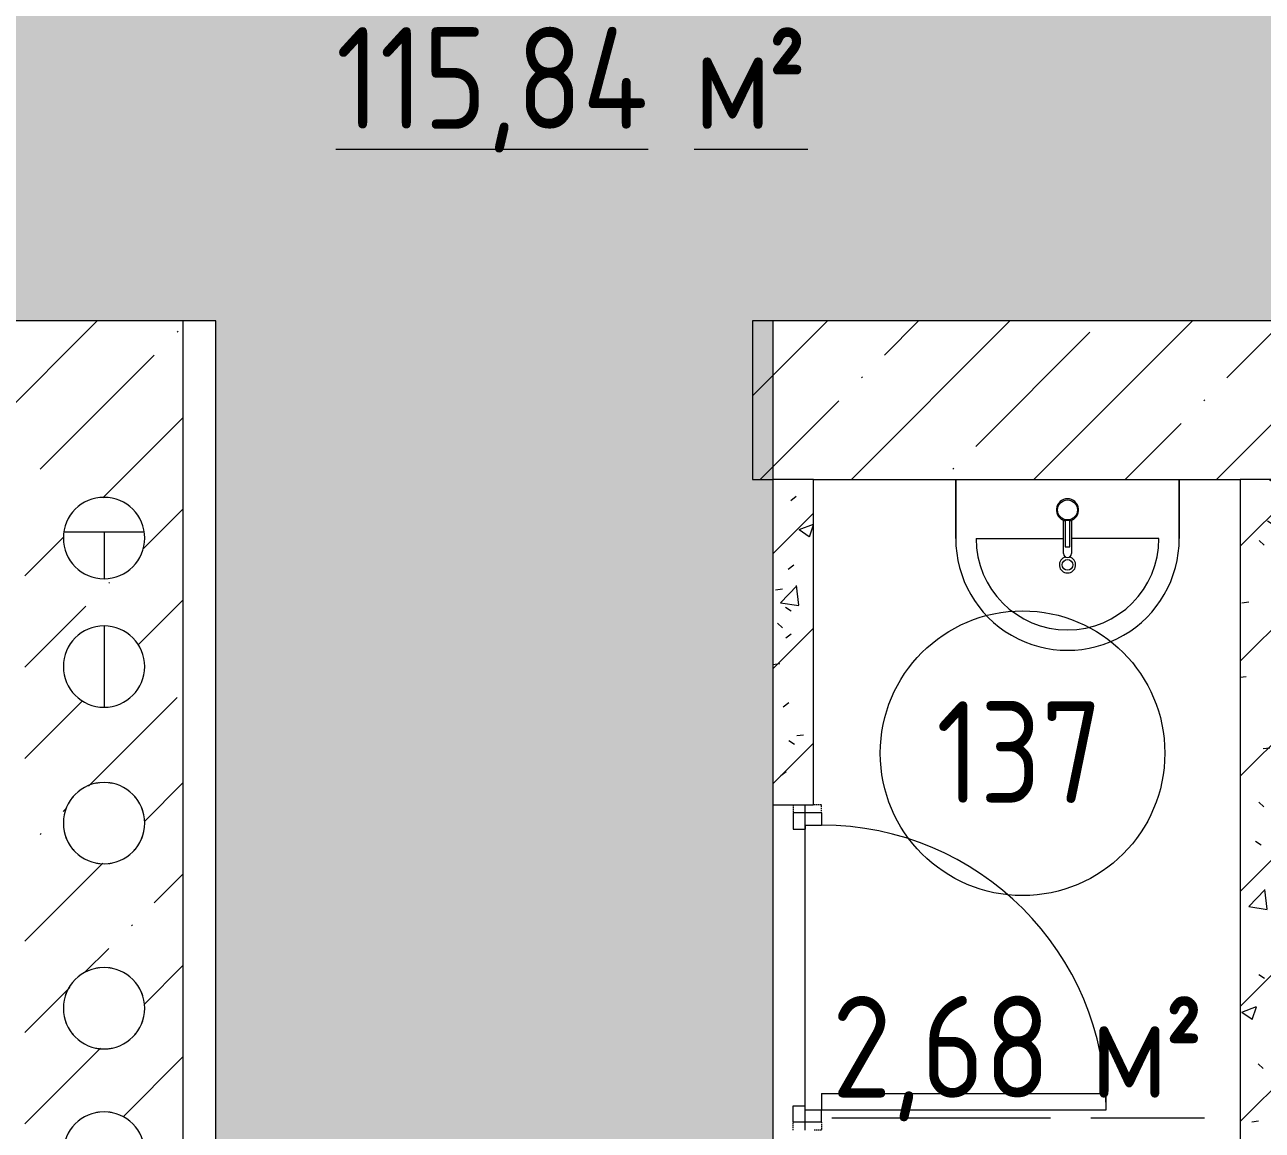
# Model space of a CAD drawing. Header units: millimetres. Extents: x -515342 to 330399, y -224905 to 507333.
# Drawn here: x -285718 to -282674, y -30994 to -28276 of the extents above; entities that cross this region are included whole.
import ezdxf

# ---------------------------------------------------------------- set-up
doc = ezdxf.new("R2010")
doc.units = ezdxf.units.MM
doc.linetypes.add('ASVP_Невидимые', pattern=[5, 3, -2])
for name, color, linetype, lineweight in [('Двери', 7, 'Continuous', 0), ('Марки помещений', 7, 'Continuous', 0), ('Перекрытие', 7, 'Continuous', 0), ('Потолки', 7, 'Continuous', 0), ('Сантехника', 7, 'Continuous', 0), ('Стены внутренние', 7, 'Continuous', 0), ('Стены несущие', 7, 'Continuous', 0), ('Стены перегородки', 7, 'Continuous', 0), ('Стены штриховка', 7, 'Continuous', 0), ('экспертиза условные обозначения', 1, 'Continuous', 0)]:
    doc.layers.add(name, color=color, linetype=linetype, lineweight=lineweight)
doc.styles.add('GOST Common_1', font='', dxfattribs={"width": 0.9, "height": 250})
doc.styles.add('GOST Common_2', font='', dxfattribs={"width": 0.9, "height": 250})
doc.styles.get('GOST Common_1').set_extended_font_data('GOST Common')
doc.styles.get('GOST Common_2').set_extended_font_data('GOST Common')
pattern_1 = [(45, (-374753.14, -35598.53), (-224.5064, 224.5064), []), (45, (-374528.64, -35598.53), (-224.5064, 224.5064), [396.875, -79.375, 3.353, -76.022])]
pattern_2 = [(45, (-374753.14, -35598.53), (-141.42136, 141.42136), [])]
pattern_3 = [(50, (-374753.14, -35598.53), (364.3679, -31.8783), [38.1, -419.1]), (355, (-374753.14, -35598.53), (-70.4859, 382.1133), [30.48, -335.28]), (100.451, (-374722.78, -35601.2), (293.885, 350.2334), [32.38, -356.18]), (46.184, (-374753.14, -35496.93), (542.1585, -84.0858), [57.15, -628.65]), (96.636, (-374707.96, -35503.94), (474.805, 494.8554), [48.57, -534.27]), (351.184, (-374753.14, -35496.93), (474.8102, 494.85), [45.72, -502.92]), (21, (-374702.34, -35522.33), (303.2285, -204.5305), [38.1, -419.1]), (326, (-374702.34, -35522.33), (123.6039, 368.376), [30.48, -335.28]), (71.451, (-374677.07, -35539.37), (426.8341, 163.8427), [32.38, -356.18]), (37.5, (-374753.14, -35598.53), (6.17665, 169.11015), [16.764, -314.452, 16.764, -323.596, -336.55]), (37.5, (-374753.14, -35598.53), (6.17665, 169.11015), [-671.576, 16.764, -319.786]), (7.5, (-374753.14, -35598.53), (133.63888, 200.3615), [16.764, -177.292, 16.764, -306.832, -128.27]), (7.5, (-374753.14, -35598.53), (133.63888, 200.3615), [-517.652, 16.764, -111.506]), (327.5, (-374866.43, -35598.53), (271.18182, -11.45836), [16.764, -110.236, 16.764, -379.476, -525.78]), (327.5, (-374866.43, -35598.53), (271.18182, -11.45836), [-523.24, 16.764, -509.016]), (317.5, (-374917.23, -35598.53), (296.2585, 50.85285), [16.764, -148.336, 16.764, -246.38, -373.38]), (317.5, (-374917.23, -35598.53), (296.2585, 50.85285), [-428.244, 16.764, -356.616])]

# ---------------------------------------------------------------- blocks, each defined once
blk = doc.blocks.new('2D_Раковина - АР_Сантехнические приборы_Раковина 550х420-8918510-О_АР_П_1_0_000_План 1 этажа')
at = {"layer": 'Сантехника'}
for p, q in [((-119.1, 295.6), (-119.1, 376.9)), ((-99.1, 376.9), (-99.1, 295.6)), ((-384.1, 340), (-384.1, 195)), ((-384.1, 195), (-384.1, 340)), ((-334.1, 340), (-119.1, 340)), ((-115.1, 361), (-115.1, 294.6)), ((-103.1, 361), (-115.1, 361)), ((-103.1, 294.6), (-103.1, 361)), ((115.9, 340), (-99.1, 340)), ((165.9, 195), (165.9, 340)), ((165.9, 340), (165.9, 195))]:
    blk.add_line(p, q, dxfattribs=at)
for centre, radius in [((-109.1, 405), 13.3), ((-109.1, 270), 24.5)]:
    blk.add_circle(centre, radius, dxfattribs=at)
for centre, radius, start, end in [((-109.1, 340), 275, 360, 180), ((-109.1, 340), 275, 360, 180), ((-109.1, 340), 225, 0, 180), ((-109.1, 405), 20, 284.1438, 255.8562), ((-109.1, 376.9), 10, 0, 180), ((-109.1, 270), 27.5, 102.6043, 77.3977), ((-109.1, 270), 25.3, 76.2933, 103.7089)]:
    blk.add_arc(centre, radius, start, end, dxfattribs=at)
blk = doc.blocks.new('Дверь_Деревянная_1 полотно - АР_Дверь_Санузел_700х2000h_полотно__Г_Л-9336417-О_АР_П_1_0_000_План 1 этажа')
at = {"layer": 'Двери', "lineweight": 18}
for p, q in [((350, 770), (310, 770)), ((310, 70), (310, 770)), ((350, 70), (350, 770)), ((-380, 70), (-350, 70)), ((-380, 70), (-380, 0)), ((-350, 30), (-350, 70)), ((310, 70), (350, 70)), ((380, 70), (350, 70)), ((350, 30), (350, 70)), ((380, 70), (380, 0)), ((-380, 0), (-340, 0)), ((-350, 30), (-340, 30)), ((-340, 0), (-340, 30)), ((350, 30), (340, 30)), ((340, 0), (340, 30)), ((380, 0), (340, 0))]:
    blk.add_line(p, q, dxfattribs=at)
at = {"layer": 'Двери', "linetype": 'ASVP_Невидимые', "lineweight": 18}
for p, q in [((-400, 70), (-400, 50)), ((-380, 70), (-400, 70)), ((380, 70), (400, 70)), ((400, 70), (400, 50)), ((-400, 0), (-380, 0)), ((400, 0), (380, 0))]:
    blk.add_line(p, q, dxfattribs=at)
at = {"layer": 'Двери', "lineweight": 18}
blk.add_arc((350, 70), 700, 90, 180, dxfattribs=at)
blk = doc.blocks.new('ASVP_Марка_Помещение_ДваЗначения - Номер Площадь-685795-О_АР_П_1_0_000_План 1 этажа')
at = {"layer": 'Марки помещений'}
blk.add_circle((0, 0), 3.5, dxfattribs=at)

msp = doc.modelspace()

# ---------------------------------------------------------------- hatches: boundary and pattern name
at = {"layer": 'Стены внутренние'}
h = msp.add_hatch(dxfattribs=at)
h.set_pattern_fill('FP_1', color=256, style=0, pattern_type=2)
h.set_pattern_definition(pattern_1)
h.paths.add_polyline_path([(-285518.6606, -29393.5295), (-285328.1427, -29393.5295), (-285328.1427, -29003.5295), (-286108.1427, -29003.5295), (-286108.1427, -29393.5295), (-285718.1427, -29393.5295)])
h = msp.add_hatch(dxfattribs=at)
h.set_pattern_fill('FP_1', color=256, style=0, pattern_type=2)
h.set_pattern_definition(pattern_1)
h.paths.add_polyline_path([(-279228.1427, -29393.5295), (-278868.1427, -29393.5295), (-278868.1427, -29003.5295), (-283928.1427, -29003.5295), (-283928.1427, -29393.5295), (-281521.0989, -29393.5295)])
h.paths.add_polyline_path([(-281525.5075, -29297.0103), (-281558.1427, -29285.132), (-281584.7471, -29262.8083), (-281602.1119, -29232.7315), (-281608.1427, -29198.5295), (-281602.1119, -29164.3275), (-281584.7471, -29134.2507), (-281558.1427, -29111.927), (-281525.5075, -29100.0487), (-281490.7778, -29100.0487), (-281458.1427, -29111.927), (-281431.5382, -29134.2507), (-281414.1734, -29164.3275), (-281408.1427, -29198.5295), (-281414.1734, -29232.7315), (-281431.5382, -29262.8083), (-281458.1427, -29285.132), (-281490.7778, -29297.0103), (-281521.0989, -29297.0103)])
h.paths.add_polyline_path([(-281890.7778, -29297.0103), (-281925.5075, -29297.0103), (-281958.1427, -29285.132), (-281984.7471, -29262.8083), (-282002.1119, -29232.7315), (-282008.1427, -29198.5295), (-282002.1119, -29164.3275), (-281984.7471, -29134.2507), (-281958.1427, -29111.927), (-281925.5075, -29100.0487), (-281890.7778, -29100.0487), (-281858.1427, -29111.927), (-281831.5382, -29134.2507), (-281814.1734, -29164.3275), (-281808.1427, -29198.5295), (-281814.1734, -29232.7315), (-281831.5382, -29262.8083), (-281858.1427, -29285.132)])
h = msp.add_hatch(dxfattribs=at)
h.set_pattern_fill('FP_1', color=256, style=0, pattern_type=2)
h.set_pattern_definition(pattern_1)
h.paths.add_polyline_path([(-285328.1427, -35398.5295), (-285328.1427, -29393.5295), (-285718.1427, -29393.5295), (-285718.1427, -35398.5295)])
h.paths.add_polyline_path([(-285505.7778, -33532.0103), (-285540.5075, -33532.0103), (-285573.1427, -33520.132), (-285599.7471, -33497.8083), (-285617.1119, -33467.7315), (-285623.1427, -33433.5295), (-285617.1119, -33399.3275), (-285599.7471, -33369.2507), (-285573.1427, -33346.927), (-285540.5075, -33335.0487), (-285505.7778, -33335.0487), (-285473.1427, -33346.927), (-285446.5382, -33369.2507), (-285429.1734, -33399.3275), (-285423.1427, -33433.5295), (-285429.1734, -33467.7315), (-285446.5382, -33497.8083), (-285473.1427, -33520.132)])
h.paths.add_polyline_path([(-285540.5075, -33147.0103), (-285573.1427, -33135.132), (-285599.7471, -33112.8083), (-285617.1119, -33082.7315), (-285623.1427, -33048.5295), (-285617.1119, -33014.3275), (-285599.7471, -32984.2507), (-285573.1427, -32961.927), (-285540.5075, -32950.0487), (-285505.7778, -32950.0487), (-285473.1427, -32961.927), (-285446.5382, -32984.2507), (-285429.1734, -33014.3275), (-285423.1427, -33048.5295), (-285429.1734, -33082.7315), (-285446.5382, -33112.8083), (-285473.1427, -33135.132), (-285505.7778, -33147.0103), (-285518.6606, -33147.0103)])
h.paths.add_polyline_path([(-285505.7778, -31147.0103), (-285540.5075, -31147.0103), (-285573.1427, -31135.132), (-285599.7471, -31112.8083), (-285617.1119, -31082.7315), (-285623.1427, -31048.5295), (-285617.1119, -31014.3275), (-285599.7471, -30984.2507), (-285571.672, -30961.3917), (-285540.5075, -30950.0487), (-285505.7778, -30950.0487), (-285473.1427, -30961.927), (-285446.5382, -30984.2507), (-285429.1734, -31014.3275), (-285423.1427, -31048.5295), (-285429.1734, -31082.7315), (-285446.5382, -31112.8083), (-285473.1427, -31135.132)])
h.paths.add_polyline_path([(-285518.6606, -30792.0103), (-285540.5075, -30792.0103), (-285573.1427, -30780.132), (-285599.7471, -30757.8083), (-285617.1119, -30727.7315), (-285623.1427, -30693.5295), (-285617.1119, -30659.3275), (-285599.7471, -30629.2507), (-285573.1427, -30606.927), (-285540.5075, -30595.0487), (-285505.7778, -30595.0487), (-285473.1427, -30606.927), (-285446.5382, -30629.2507), (-285429.1734, -30659.3275), (-285423.1427, -30693.5295), (-285429.1734, -30727.7315), (-285446.5382, -30757.8083), (-285473.1427, -30780.132), (-285505.7778, -30792.0103)])
h.paths.add_polyline_path([(-285540.5075, -30337.0103), (-285573.1427, -30325.132), (-285599.7471, -30302.8083), (-285617.1119, -30272.7315), (-285623.1427, -30238.5295), (-285617.1119, -30204.3275), (-285599.7471, -30174.2507), (-285573.1427, -30151.927), (-285540.5075, -30140.0487), (-285505.7778, -30140.0487), (-285473.1427, -30151.927), (-285446.5382, -30174.2507), (-285429.1734, -30204.3275), (-285423.1427, -30238.5295), (-285429.1734, -30272.7315), (-285446.5382, -30302.8083), (-285473.1427, -30325.132), (-285505.7778, -30337.0103), (-285518.6606, -30337.0103)])
h.paths.add_polyline_path([(-285505.7778, -29952.0103), (-285540.5075, -29952.0103), (-285573.1427, -29940.132), (-285599.7471, -29917.8083), (-285617.1119, -29887.7315), (-285623.1427, -29853.5295), (-285617.1119, -29819.3275), (-285599.7471, -29789.2507), (-285573.1427, -29766.927), (-285540.5075, -29755.0487), (-285505.7778, -29755.0487), (-285473.1427, -29766.927), (-285446.5382, -29789.2507), (-285429.1734, -29819.3275), (-285423.1427, -29853.5295), (-285429.1734, -29887.7315), (-285446.5382, -29917.8083), (-285473.1427, -29940.132)])
h.paths.add_polyline_path([(-285540.5075, -29636.0295), (-285573.1427, -29624.1513), (-285599.7471, -29601.8275), (-285617.1119, -29571.7508), (-285623.1427, -29537.5488), (-285617.1119, -29503.3467), (-285599.7471, -29473.27), (-285573.1427, -29450.9462), (-285540.5075, -29439.068), (-285505.7778, -29439.068), (-285473.1427, -29450.9462), (-285446.5382, -29473.27), (-285429.1734, -29503.3467), (-285423.1427, -29537.5488), (-285429.1734, -29571.7508), (-285446.5382, -29601.8275), (-285473.1427, -29624.1513), (-285505.7778, -29636.0295), (-285518.6606, -29636.0295)])
h = msp.add_hatch(dxfattribs=at)
h.set_pattern_fill('FP_3', color=256, style=0, pattern_type=2)
h.set_pattern_definition(pattern_2)
h.paths.add_polyline_path([(-283778.1427, -32193.5295), (-283778.1427, -30993.5295), (-283878.1427, -30993.5295), (-283878.1427, -32193.5295)])
h.paths.add_polyline_path([(-283778.1427, -30193.5295), (-283778.1427, -29393.5295), (-283878.1427, -29393.5295), (-283878.1427, -30193.5295)])
h = msp.add_hatch(dxfattribs=at)
h.set_pattern_fill('FP_4', color=256, style=0, pattern_type=2)
h.set_pattern_definition(pattern_3)
h.paths.add_polyline_path([(-283778.1427, -32193.5295), (-283778.1427, -30993.5295), (-283878.1427, -30993.5295), (-283878.1427, -32193.5295)])
h.paths.add_polyline_path([(-283778.1427, -30193.5295), (-283778.1427, -29393.5295), (-283878.1427, -29393.5295), (-283878.1427, -30193.5295)])
h = msp.add_hatch(dxfattribs=at)
h.set_pattern_fill('FP_3', color=256, style=0, pattern_type=2)
h.set_pattern_definition(pattern_2)
h.paths.add_polyline_path([(-282578.1427, -35408.5295), (-282578.1427, -32293.5295), (-282728.1427, -32293.5295), (-282728.1427, -35408.5295)])
h.paths.add_polyline_path([(-282578.1427, -32193.5295), (-282578.1427, -29393.5295), (-282728.1427, -29393.5295), (-282728.1427, -32193.5295)])
h = msp.add_hatch(dxfattribs=at)
h.set_pattern_fill('FP_4', color=256, style=0, pattern_type=2)
h.set_pattern_definition(pattern_3)
h.paths.add_polyline_path([(-282578.1427, -35408.5295), (-282578.1427, -32293.5295), (-282728.1427, -32293.5295), (-282728.1427, -35408.5295)])
h.paths.add_polyline_path([(-282578.1427, -32193.5295), (-282578.1427, -29393.5295), (-282728.1427, -29393.5295), (-282728.1427, -32193.5295)])
at = {"layer": 'экспертиза условные обозначения'}
h = msp.add_hatch(dxfattribs=at)
h.set_pattern_fill('GRASS', color=3, scale=24)
h.set_pattern_definition([(90, (-374753.14, -35598.53), (-431.0523, 431.0523), [114.3, -747.8046]), (45, (-374753.14, -35598.5), (-431.0523, 431.0523), [114.3, -495.3]), (135, (-374753.14, -35598.5), (-431.0523, -431.0523), [114.3, -495.3])])
h.paths.add_polyline_path([(-318658.1427, -27198.5295), (-318308.1427, -27198.5295), (-318308.1427, -26598.5295), (-273318.1427, -26598.5295), (-273318.1427, -29013.5295), (-276943.1427, -29013.5295), (-276943.1427, -29403.5295), (-276173.1427, -29403.5295), (-276173.1427, -32473.5894), (-279060.6037, -32473.5894), (-279032.2134, -29003.5295), (-283878.1427, -29003.5295), (-283878.1427, -32198.5894), (-285248.1427, -32198.5894), (-285248.1427, -29003.5295), (-289153.1427, -29003.5295), (-289153.1427, -28753.7894), (-293372.3527, -28753.7894), (-293372.3527, -32613.5894), (-302134.3783, -32622.5978), (-302134.3783, -28774.0894), (-304358.8783, -28774.0894), (-304358.8783, -28728.5894), (-318308.1427, -28728.5894), (-318308.1427, -28598.5295), (-318658.1427, -28598.5295)])

# ---------------------------------------------------------------- linework, layer by layer
at = {"layer": 'Перекрытие'}
msp.add_line((-283798.1427, -30993.5295), (-283798.1427, -30193.5295), dxfattribs=at)
at = {"layer": 'Потолки'}
for p, q in [((-285425.6146, -29523.5295), (-285620.6707, -29523.5295)), ((-285523.1427, -29523.5295), (-285523.1427, -29636.0295)), ((-285523.1427, -29755.0487), (-285523.1427, -29952.0103))]:
    msp.add_line(p, q, dxfattribs=at)
at = {"layer": 'Стены внутренние'}
for centre, start, end in [((-285523.1427, -30238.5295), 96.6878718, 101.9770284), ((-285523.1427, -30238.5295), 78.0229716, 83.3121282), ((-285523.1427, -30238.5295), 138.0229716, 143.3121282), ((-285523.1427, -30238.5295), 36.6878718, 41.9770284), ((-285523.1427, -30238.5295), 156.6878718, 161.9770284), ((-285523.1427, -30238.5295), 18.0229716, 23.3121282), ((-285523.1427, -30238.5295), 198.0229716, 203.3121282), ((-285523.1427, -30238.5295), 336.6878718, 341.9770284), ((-285523.1427, -30238.5295), 216.6878718, 221.9770284), ((-285523.1427, -30238.5295), 318.0229716, 323.3121282), ((-285523.1427, -30238.5295), 258.0229716, 263.3121282), ((-285523.1427, -30238.5295), 276.6878718, 281.9770284), ((-285523.1427, -30693.5295), 96.6878718, 101.9770284), ((-285523.1427, -30693.5295), 78.0229716, 83.3121282), ((-285523.1427, -30693.5295), 156.6878718, 161.9770284), ((-285523.1427, -30693.5295), 138.0229716, 143.3121282), ((-285523.1427, -30693.5295), 36.6878718, 41.9770284), ((-285523.1427, -30693.5295), 18.0229716, 23.3121282), ((-285523.1427, -30693.5295), 198.0229716, 203.3121282), ((-285523.1427, -30693.5295), 336.6878718, 341.9770284), ((-285523.1427, -30693.5295), 216.6878718, 221.9770284), ((-285523.1427, -30693.5295), 318.0229716, 323.3121282), ((-285523.1427, -30693.5295), 258.0229716, 263.3121282), ((-285523.1427, -30693.5295), 276.6878718, 281.9770284), ((-285523.1427, -31048.5295), 96.6878718, 101.9770284), ((-285523.1427, -31048.5295), 78.0229716, 83.3121282), ((-285523.1427, -31048.5295), 138.0229716, 143.3121282), ((-285523.1427, -31048.5295), 36.6878718, 41.9770284)]:
    msp.add_arc(centre, 100, start, end, dxfattribs=at)
at = {"layer": 'Стены несущие'}
for p, q in [((-285328.1427, -29003.5295), (-286108.1427, -29003.5295)), ((-285328.1427, -32193.5295), (-285328.1427, -29003.5295)), ((-278868.1427, -29003.5295), (-283928.1427, -29003.5295)), ((-283928.1427, -29003.5295), (-283928.1427, -29393.5295)), ((-283928.1427, -29393.5295), (-283878.1427, -29393.5295)), ((-283778.1427, -29393.5295), (-282728.1427, -29393.5295))]:
    msp.add_line(p, q, dxfattribs=at)
for centre, start, end in [((-285523.1427, -29537.5488), 0, 180), ((-285523.1427, -29537.5488), 180, 0), ((-285523.1427, -29853.5295), 0, 180), ((-285523.1427, -29853.5295), 180, 0), ((-285523.1427, -30238.5295), 0, 180), ((-285523.1427, -30238.5295), 180, 0), ((-285523.1427, -30693.5295), 0, 180), ((-285523.1427, -30693.5295), 180, 0), ((-285523.1427, -31048.5295), 0, 180)]:
    msp.add_arc(centre, 100, start, end, dxfattribs=at)
at = {"layer": 'Стены перегородки'}
for p, q in [((-283878.1427, -29393.5295), (-283878.1427, -30193.5295)), ((-283778.1427, -30193.5295), (-283778.1427, -29393.5295)), ((-282728.1427, -29393.5295), (-282728.1427, -32193.5295)), ((-283878.1427, -30193.5295), (-283778.1427, -30193.5295))]:
    msp.add_line(p, q, dxfattribs=at)
at = {"layer": 'Стены штриховка'}
for p, q in [((-283778.1427, -29393.5295), (-283878.1427, -29393.5295)), ((-282578.1427, -29393.5295), (-282728.1427, -29393.5295))]:
    msp.add_line(p, q, dxfattribs=at)
at = {"layer": 'экспертиза условные обозначения', "color": 3}
msp.add_lwpolyline([(-318308.1427, -26598.5295), (-273318.1427, -26598.5295), (-273318.1427, -29013.5295), (-276943.1427, -29013.5295), (-276943.1427, -29403.5295), (-276173.1427, -29403.5295), (-276173.1427, -32473.5894), (-279060.6037, -32473.5894), (-279032.2134, -29003.5295), (-283878.1427, -29003.5295), (-283878.1427, -32198.5894), (-285248.1427, -32198.5894), (-285248.1427, -29003.5295), (-289153.1427, -29003.5295), (-289153.1427, -28753.7894), (-293372.3527, -28753.7894), (-293372.3527, -32613.5894), (-302134.3783, -32622.5978), (-302134.3783, -28774.0894), (-304358.8783, -28774.0894), (-304358.8783, -28728.5894), (-318308.1427, -28728.5894)], dxfattribs=at)

# ---------------------------------------------------------------- block references
at = {"layer": 'Двери', "rotation": 270}
msp.add_blockref('Дверь_Деревянная_1 полотно - АР_Дверь_Санузел_700х2000h_полотно__Г_Л-9336417-О_АР_П_1_0_000_План 1 этажа', (-283828.1427, -30593.5295), dxfattribs=at)
at = {"layer": 'Марки помещений', "xscale": 99.99999999999993, "yscale": 99.99999999999993, "zscale": 99.99999999999993}
msp.add_blockref('ASVP_Марка_Помещение_ДваЗначения - Номер Площадь-685795-О_АР_П_1_0_000_План 1 этажа', (-283263.6545, -30066.5937), dxfattribs=at)
at = {"layer": 'Сантехника', "rotation": 180}
msp.add_blockref('2D_Раковина - АР_Сантехнические приборы_Раковина 550х420-8918510-О_АР_П_1_0_000_План 1 этажа', (-283262.2173, -29198.5295), dxfattribs=at)

# ---------------------------------------------------------------- texts
at = {"layer": 'Марки помещений', "char_height": 250, "attachment_point": 1}
for s, insert, width, style in [('\\L115,84 ', (-284952.548, -28281.4996), 1067.84775, 'GOST Common_1'), ('\\L\\fGOST Common|b0|i0|c238|p34|;\\W.9;\\L²', (-283892.8917, -28281.4996), 165.949312, 'GOST Common_2'), ('\\L\\fGOST Common|b0|i0|c204|p34|;\\W.9;\\Lм', (-284071.4855, -28281.4996), 216.455625, 'GOST Common_1'), ('137', (-283476.0618, -29938.8686), 526.708687, 'GOST Common_1'), ('\\L2,68 ', (-283732.548, -30663.3991), 772.025062, 'GOST Common_1'), ('\\L\\fGOST Common|b0|i0|c238|p34|;\\W.9;\\L²', (-282916.9699, -30663.3991), 165.949312, 'GOST Common_2'), ('\\L\\fGOST Common|b0|i0|c204|p34|;\\W.9;\\Lм', (-283095.5636, -30663.3991), 216.455625, 'GOST Common_1')]:
    msp.add_mtext(s, dxfattribs=dict(at, insert=insert, width=width, style=style))

doc.saveas('drawing.dxf')
